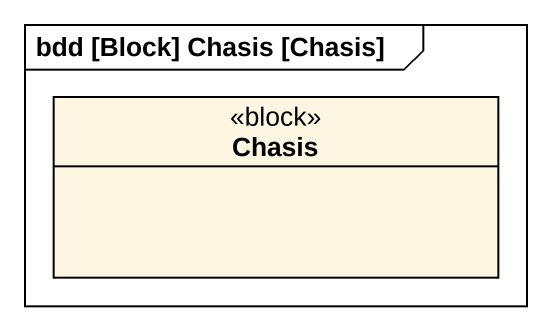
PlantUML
@startuml
mainframe bdd [Block] Chasis [Chasis]
hide circle
hide empty members
class Chasis <<block>>
@enduml
